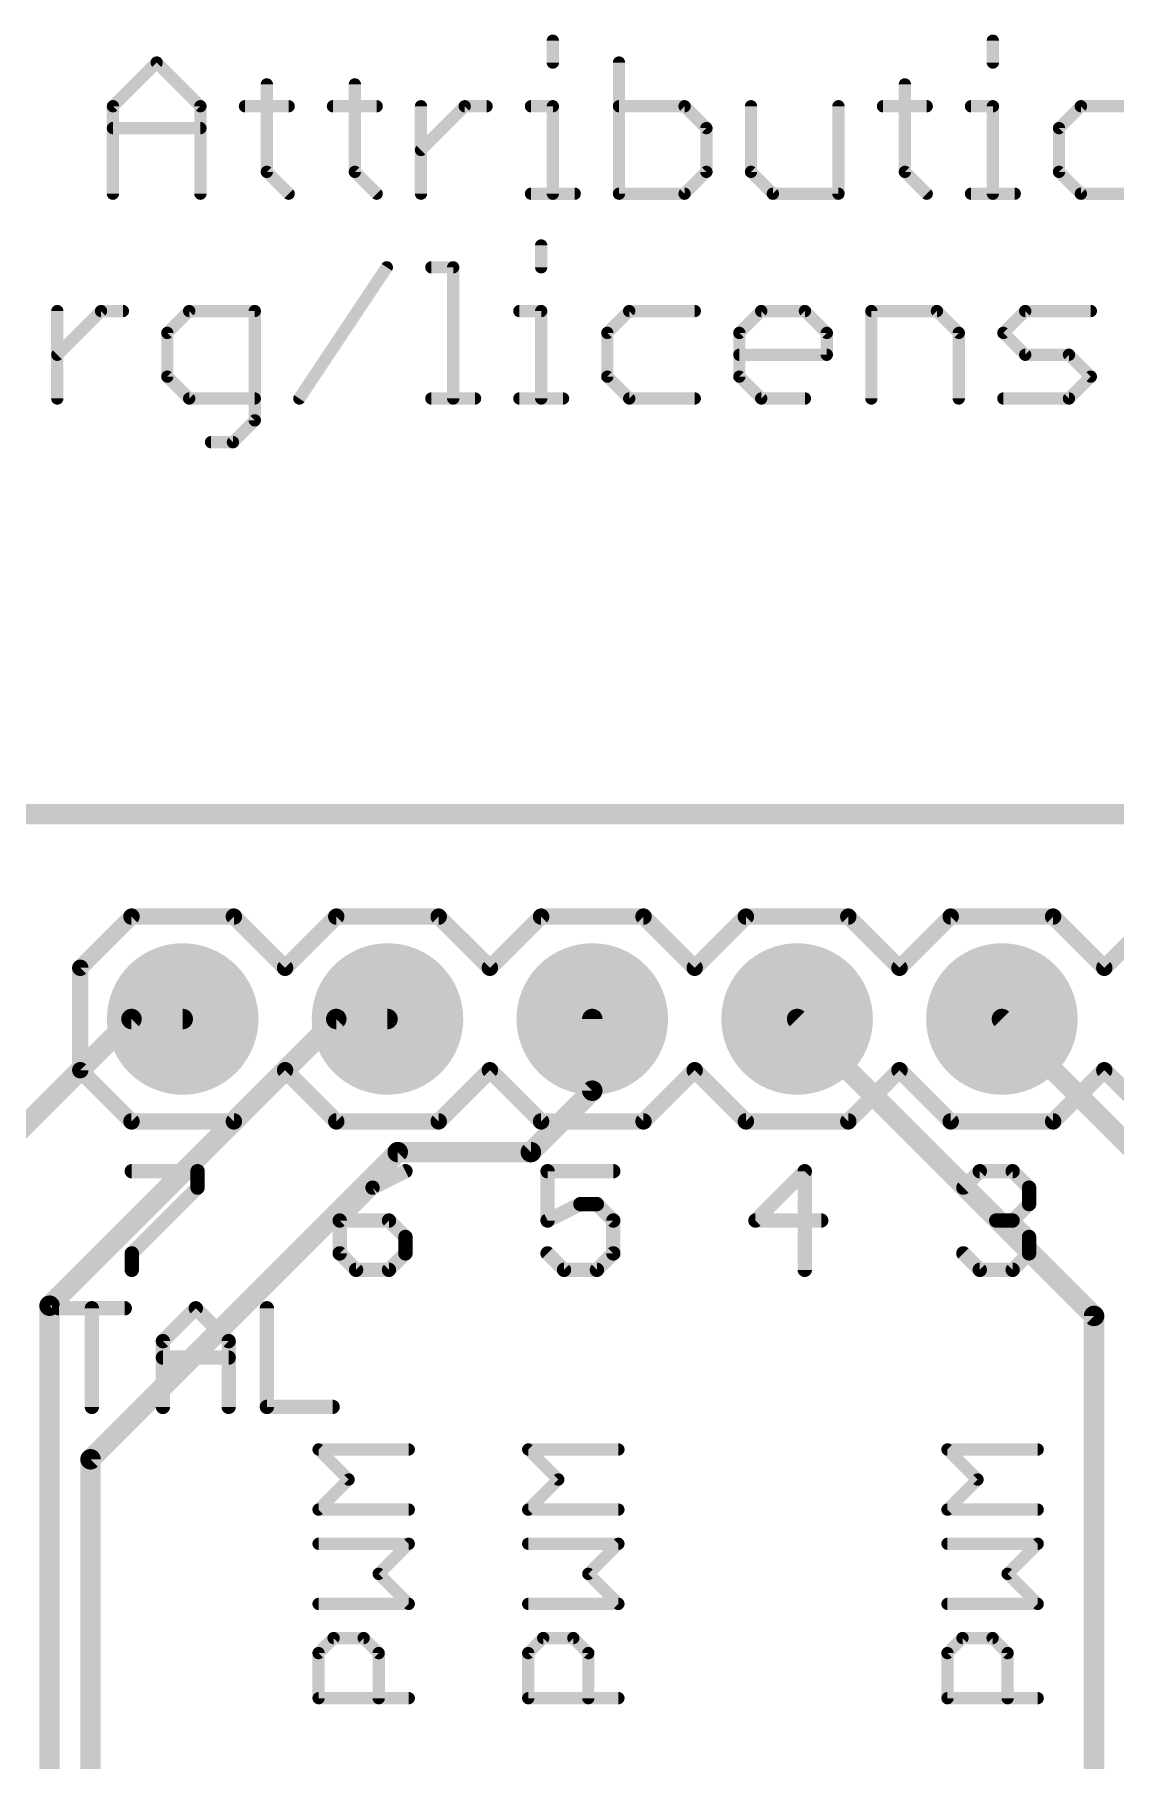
# Model space of a CAD drawing. Extents: x -28 to 79, y -1 to 63.
# Drawn here: x 27.37 to 40.78, y 41.6 to 63.01 of the extents above; entities that cross this region are included whole.
import ezdxf

# ---------------------------------------------------------------- set-up
doc = ezdxf.new("R2010")
doc.units = 0
for name, color, linetype in [('1', 12, 'CONTINUOUS'), ('16', 132, 'CONTINUOUS'), ('17', 110, 'CONTINUOUS'), ('20', 53, 'CONTINUOUS'), ('21', 41, 'CONTINUOUS'), ('51', 53, 'CONTINUOUS')]:
    doc.layers.add(name, color=color, linetype=linetype)

# ---------------------------------------------------------------- blocks, each defined once
blk = doc.blocks.new('RECT')
blk.add_solid([(-0.5, -0.5), (0.5, -0.5), (-0.5, 0.5), (0.5, 0.5)])
blk = doc.blocks.new('ROUNDP')
at = {"const_width": 0.5}
blk.add_lwpolyline([(0, -0.25, 1), (0, 0.25, 1), (0, -0.25)], format="xyb", dxfattribs=at)

msp = doc.modelspace()

# ---------------------------------------------------------------- linework, layer by layer
at = {"layer": '1', "const_width": 0.254}
for points in [[(0, 53.34), (52.07, 53.34)], [(27.051, 49.276), (28.575, 50.8)], [(27.559, 47.244), (31.115, 50.8)], [(28.575, 50.8), (29.21, 50.8)], [(31.115, 50.8), (31.75, 50.8)], [(34.29, 49.911), (34.29, 50.8)], [(40.513, 47.117), (36.83, 50.8)], [(41.148, 49.022), (39.37, 50.8)], [(33.528, 49.149), (34.29, 49.911)], [(28.067, 45.339), (31.877, 49.149)], [(31.877, 49.149), (33.528, 49.149)], [(27.559, 22.479), (27.559, 47.244)], [(40.513, 32.258), (40.513, 47.117)], [(28.067, 38.862), (28.067, 45.339)]]:
    msp.add_lwpolyline(points, dxfattribs=at)
at = {"layer": '1', "const_width": 0.127}
for points in [[(28.575, 50.8635, 1), (28.575, 50.7365)], [(28.6199, 50.7551, 1), (28.5301, 50.8449)], [(29.21, 50.7365, 1), (29.21, 50.8635)], [(31.115, 50.8635, 1), (31.115, 50.7365)], [(31.1599, 50.7551, 1), (31.0701, 50.8449)], [(31.75, 50.7365, 1), (31.75, 50.8635)], [(34.3535, 50.8, 1), (34.2265, 50.8)], [(36.8749, 50.8449, 1), (36.7851, 50.7551)], [(39.4149, 50.8449, 1), (39.3251, 50.7551)], [(34.2265, 49.911, 1), (34.3535, 49.911)], [(34.3349, 49.8661, 1), (34.2451, 49.9559)], [(31.877, 49.2125, 1), (31.877, 49.0855)], [(31.9219, 49.1041, 1), (31.8321, 49.1939)], [(33.4831, 49.1939, 1), (33.5729, 49.1041)], [(33.528, 49.0855, 1), (33.528, 49.2125)], [(27.6225, 47.244, 1), (27.4955, 47.244)], [(27.5141, 47.2889, 1), (27.6039, 47.1991)], [(40.5765, 47.117, 1), (40.4495, 47.117)], [(40.4681, 47.0721, 1), (40.5579, 47.1619)], [(28.1305, 45.339, 1), (28.0035, 45.339)], [(28.0221, 45.3839, 1), (28.1119, 45.2941)]]:
    msp.add_lwpolyline(points, format="xyb", dxfattribs=at)
at = {"layer": '16', "const_width": 0.254}
msp.add_lwpolyline([(0, 53.34), (52.07, 53.34)], dxfattribs=at)
at = {"layer": '20', "const_width": 0.2032}
msp.add_lwpolyline([(48.26, 53.34), (0, 53.34)], dxfattribs=at)
at = {"layer": '21'}
for points, const_width in [([(33.8007, 62.9344), (33.8007, 62.6632)], 0.1524), ([(39.2579, 62.9344), (39.2579, 62.6632)], 0.1524), ([(28.3452, 62.1209), (28.8876, 62.6632)], 0.1524), ([(28.8876, 62.6632), (29.4299, 62.1209)], 0.1524), ([(34.621, 62.6632), (34.621, 61.0362)], 0.1524), ([(30.2536, 62.392), (30.2536, 61.3074)], 0.1524), ([(31.345, 62.392), (31.345, 61.3074)], 0.1524), ([(38.1665, 62.392), (38.1665, 61.3074)], 0.1524), ([(28.3452, 61.0362), (28.3452, 62.1209)], 0.1524), ([(29.4299, 62.1209), (29.4299, 61.0362)], 0.1524), ([(29.9824, 62.1209), (30.5247, 62.1209)], 0.1524), ([(31.0738, 62.1209), (31.6162, 62.1209)], 0.1524), ([(32.1653, 61.0362), (32.1653, 62.1209)], 0.1524), ([(32.1653, 61.5785), (32.7076, 62.1209)], 0.1524), ([(32.7076, 62.1209), (32.9788, 62.1209)], 0.1524), ([(33.5296, 62.1209), (33.8007, 62.1209)], 0.1524), ([(33.8007, 62.1209), (33.8007, 61.0362)], 0.1524), ([(35.4345, 62.1209), (34.621, 62.1209)], 0.1524), ([(35.7057, 61.8497), (35.4345, 62.1209)], 0.1524), ([(36.2582, 62.1209), (36.2582, 61.3074)], 0.1524), ([(37.3428, 61.0362), (37.3428, 62.1209)], 0.1524), ([(37.8953, 62.1209), (38.4376, 62.1209)], 0.1524), ([(38.9867, 62.1209), (39.2579, 62.1209)], 0.1524), ([(39.2579, 62.1209), (39.2579, 61.0362)], 0.1524), ([(40.3493, 62.1209), (40.0782, 61.8497)], 0.1524), ([(40.8917, 62.1209), (40.3493, 62.1209)], 0.1524), ([(28.3452, 61.8497), (29.4299, 61.8497)], 0.1524), ([(35.7057, 61.3074), (35.7057, 61.8497)], 0.1524), ([(40.0782, 61.8497), (40.0782, 61.3074)], 0.1524), ([(30.2536, 61.3074), (30.5247, 61.0362)], 0.1524), ([(31.345, 61.3074), (31.6162, 61.0362)], 0.1524), ([(35.4345, 61.0362), (35.7057, 61.3074)], 0.1524), ([(36.2582, 61.3074), (36.5293, 61.0362)], 0.1524), ([(38.1665, 61.3074), (38.4376, 61.0362)], 0.1524), ([(40.0782, 61.3074), (40.3493, 61.0362)], 0.1524), ([(33.5296, 61.0362), (34.0719, 61.0362)], 0.1524), ([(34.621, 61.0362), (35.4345, 61.0362)], 0.1524), ([(36.5293, 61.0362), (37.3428, 61.0362)], 0.1524), ([(38.9867, 61.0362), (39.5291, 61.0362)], 0.1524), ([(40.3493, 61.0362), (40.8917, 61.0362)], 0.1524), ([(33.6563, 60.3944), (33.6563, 60.1232)], 0.1524), ([(30.6565, 58.4962), (31.7412, 60.1232)], 0.1524), ([(32.2937, 60.1232), (32.5648, 60.1232)], 0.1524), ([(32.5648, 60.1232), (32.5648, 58.4962)], 0.1524), ([(27.6551, 58.4962), (27.6551, 59.5809)], 0.1524), ([(27.6551, 59.0385), (28.1974, 59.5809)], 0.1524), ([(28.1974, 59.5809), (28.4686, 59.5809)], 0.1524), ([(29.2905, 59.5809), (29.0194, 59.3097)], 0.1524), ([(30.104, 59.5809), (29.2905, 59.5809)], 0.1524), ([(30.104, 58.225), (30.104, 59.5809)], 0.1524), ([(33.3851, 59.5809), (33.6563, 59.5809)], 0.1524), ([(33.6563, 59.5809), (33.6563, 58.4962)], 0.1524), ([(34.7477, 59.5809), (34.4765, 59.3097)], 0.1524), ([(35.5612, 59.5809), (34.7477, 59.5809)], 0.1524), ([(36.1137, 59.3097), (36.3849, 59.5809)], 0.1524), ([(36.3849, 59.5809), (36.9272, 59.5809)], 0.1524), ([(36.9272, 59.5809), (37.1984, 59.3097)], 0.1524), ([(37.7509, 58.4962), (37.7509, 59.5809)], 0.1524), ([(37.7509, 59.5809), (38.5644, 59.5809)], 0.1524), ([(38.5644, 59.5809), (38.8355, 59.3097)], 0.1524), ([(39.388, 59.3097), (39.6592, 59.5809)], 0.1524), ([(39.6592, 59.5809), (40.4727, 59.5809)], 0.1524), ([(29.0194, 59.3097), (29.0194, 58.7674)], 0.1524), ([(34.4765, 59.3097), (34.4765, 58.7674)], 0.1524), ([(36.1137, 58.7674), (36.1137, 59.3097)], 0.1524), ([(37.1984, 59.3097), (37.1984, 59.0385)], 0.1524), ([(38.8355, 59.3097), (38.8355, 58.4962)], 0.1524), ([(39.6592, 59.0385), (39.388, 59.3097)], 0.1524), ([(37.1984, 59.0385), (36.1137, 59.0385)], 0.1524), ([(40.2015, 59.0385), (39.6592, 59.0385)], 0.1524), ([(40.4727, 58.7674), (40.2015, 59.0385)], 0.1524), ([(29.0194, 58.7674), (29.2905, 58.4962)], 0.1524), ([(34.4765, 58.7674), (34.7477, 58.4962)], 0.1524), ([(36.3849, 58.4962), (36.1137, 58.7674)], 0.1524), ([(40.2015, 58.4962), (40.4727, 58.7674)], 0.1524), ([(29.2905, 58.4962), (30.104, 58.4962)], 0.1524), ([(32.2937, 58.4962), (32.836, 58.4962)], 0.1524), ([(33.3851, 58.4962), (33.9274, 58.4962)], 0.1524), ([(34.7477, 58.4962), (35.5612, 58.4962)], 0.1524), ([(36.9272, 58.4962), (36.3849, 58.4962)], 0.1524), ([(39.388, 58.4962), (40.2015, 58.4962)], 0.1524), ([(29.8329, 57.9539), (30.104, 58.225)], 0.1524), ([(29.5617, 57.9539), (29.8329, 57.9539)], 0.1524), ([(27.94, 51.435), (28.575, 52.07)], 0.2032), ([(28.575, 52.07), (29.845, 52.07)], 0.2032), ([(30.48, 51.435), (29.845, 52.07)], 0.2032), ([(30.48, 51.435), (31.115, 52.07)], 0.2032), ([(31.115, 52.07), (32.385, 52.07)], 0.2032), ([(33.02, 51.435), (32.385, 52.07)], 0.2032), ([(33.02, 51.435), (33.655, 52.07)], 0.2032), ([(33.655, 52.07), (34.925, 52.07)], 0.2032), ([(34.925, 52.07), (35.56, 51.435)], 0.2032), ([(35.56, 51.435), (36.195, 52.07)], 0.2032), ([(36.195, 52.07), (37.465, 52.07)], 0.2032), ([(37.465, 52.07), (38.1, 51.435)], 0.2032), ([(38.1, 51.435), (38.735, 52.07)], 0.2032), ([(38.735, 52.07), (40.005, 52.07)], 0.2032), ([(40.64, 51.435), (40.005, 52.07)], 0.2032), ([(40.64, 51.435), (41.275, 52.07)], 0.2032), ([(27.94, 50.165), (27.94, 51.435)], 0.2032), ([(28.575, 49.53), (27.94, 50.165)], 0.2032), ([(29.845, 49.53), (30.48, 50.165)], 0.2032), ([(31.115, 49.53), (30.48, 50.165)], 0.2032), ([(32.385, 49.53), (33.02, 50.165)], 0.2032), ([(33.655, 49.53), (33.02, 50.165)], 0.2032), ([(35.56, 50.165), (34.925, 49.53)], 0.2032), ([(36.195, 49.53), (35.56, 50.165)], 0.2032), ([(38.1, 50.165), (37.465, 49.53)], 0.2032), ([(38.735, 49.53), (38.1, 50.165)], 0.2032), ([(40.005, 49.53), (40.64, 50.165)], 0.2032), ([(41.275, 49.53), (40.64, 50.165)], 0.2032), ([(29.845, 49.53), (28.575, 49.53)], 0.2032), ([(32.385, 49.53), (31.115, 49.53)], 0.2032), ([(34.925, 49.53), (33.655, 49.53)], 0.2032), ([(37.465, 49.53), (36.195, 49.53)], 0.2032), ([(40.005, 49.53), (38.735, 49.53)], 0.2032), ([(28.5789, 48.9121), (29.3944, 48.9121)], 0.1778), ([(29.3944, 48.9121), (29.3944, 48.7083)], 0.1778), ([(31.9726, 48.9121), (31.5648, 48.7083)], 0.1778), ([(34.5508, 48.9121), (33.7353, 48.9121)], 0.1778), ([(33.7353, 48.9121), (33.7353, 48.3005)], 0.1778), ([(36.9251, 48.9121), (36.3135, 48.3005)], 0.1778), ([(36.9251, 47.6889), (36.9251, 48.9121)], 0.1778), ([(38.8917, 48.7083), (39.0956, 48.9121)], 0.1778), ([(39.0956, 48.9121), (39.5033, 48.9121)], 0.1778), ([(39.5033, 48.9121), (39.7072, 48.7083)], 0.1778), ([(29.3944, 48.7083), (28.5789, 47.8928)], 0.1778), ([(31.5648, 48.7083), (31.1571, 48.3005)], 0.1778), ([(39.7072, 48.7083), (39.7072, 48.5044)], 0.1778), ([(31.1571, 48.3005), (31.1571, 47.8928)], 0.1778), ([(31.7687, 48.3005), (31.1571, 48.3005)], 0.1778), ([(31.9726, 48.0966), (31.7687, 48.3005)], 0.1778), ([(33.7353, 48.3005), (34.143, 48.5044)], 0.1778), ([(34.143, 48.5044), (34.3469, 48.5044)], 0.1778), ([(34.3469, 48.5044), (34.5508, 48.3005)], 0.1778), ([(34.5508, 48.3005), (34.5508, 47.8928)], 0.1778), ([(36.3135, 48.3005), (37.129, 48.3005)], 0.1778), ([(39.5033, 48.3005), (39.2994, 48.3005)], 0.1778), ([(39.7072, 48.5044), (39.5033, 48.3005)], 0.1778), ([(39.5033, 48.3005), (39.7072, 48.0966)], 0.1778), ([(31.9726, 47.8928), (31.9726, 48.0966)], 0.1778), ([(39.7072, 48.0966), (39.7072, 47.8928)], 0.1778), ([(28.5789, 47.8928), (28.5789, 47.6889)], 0.1778), ([(31.1571, 47.8928), (31.361, 47.6889)], 0.1778), ([(31.7687, 47.6889), (31.9726, 47.8928)], 0.1778), ([(33.9392, 47.6889), (33.7353, 47.8928)], 0.1778), ([(34.5508, 47.8928), (34.3469, 47.6889)], 0.1778), ([(39.0956, 47.6889), (38.8917, 47.8928)], 0.1778), ([(39.7072, 47.8928), (39.5033, 47.6889)], 0.1778), ([(31.361, 47.6889), (31.7687, 47.6889)], 0.1778), ([(34.3469, 47.6889), (33.9392, 47.6889)], 0.1778), ([(39.5033, 47.6889), (39.0956, 47.6889)], 0.1778), ([(27.6759, 47.2121), (28.4914, 47.2121)], 0.1778), ([(28.0836, 45.9889), (28.0836, 47.2121)], 0.1778), ([(28.965, 46.8044), (29.3727, 47.2121)], 0.1778), ([(29.3727, 47.2121), (29.7805, 46.8044)], 0.1778), ([(30.2541, 47.2121), (30.2541, 45.9889)], 0.1778), ([(28.965, 45.9889), (28.965, 46.8044)], 0.1778), ([(29.7805, 46.8044), (29.7805, 45.9889)], 0.1778), ([(28.965, 46.6005), (29.7805, 46.6005)], 0.1778), ([(30.2541, 45.9889), (31.0696, 45.9889)], 0.1778), ([(31.2681, 45.0878), (30.8952, 45.4607)], 0.1524), ([(30.8952, 45.4607), (32.0138, 45.4607)], 0.1524), ([(33.8681, 45.0878), (33.4952, 45.4607)], 0.1524), ([(33.4952, 45.4607), (34.6138, 45.4607)], 0.1524), ([(39.0681, 45.0878), (38.6952, 45.4607)], 0.1524), ([(38.6952, 45.4607), (39.8138, 45.4607)], 0.1524), ([(30.8952, 44.715), (31.2681, 45.0878)], 0.1524), ([(33.4952, 44.715), (33.8681, 45.0878)], 0.1524), ([(38.6952, 44.715), (39.0681, 45.0878)], 0.1524), ([(32.0138, 44.715), (30.8952, 44.715)], 0.1524), ([(34.6138, 44.715), (33.4952, 44.715)], 0.1524), ([(39.8138, 44.715), (38.6952, 44.715)], 0.1524), ([(32.0138, 44.2913), (30.8952, 44.2913)], 0.1524), ([(31.641, 43.9184), (32.0138, 44.2913)], 0.1524), ([(34.6138, 44.2913), (33.4952, 44.2913)], 0.1524), ([(34.241, 43.9184), (34.6138, 44.2913)], 0.1524), ([(39.8138, 44.2913), (38.6952, 44.2913)], 0.1524), ([(39.441, 43.9184), (39.8138, 44.2913)], 0.1524), ([(32.0138, 43.5456), (31.641, 43.9184)], 0.1524), ([(34.6138, 43.5456), (34.241, 43.9184)], 0.1524), ([(39.8138, 43.5456), (39.441, 43.9184)], 0.1524), ([(30.8952, 43.5456), (32.0138, 43.5456)], 0.1524), ([(33.4952, 43.5456), (34.6138, 43.5456)], 0.1524), ([(38.6952, 43.5456), (39.8138, 43.5456)], 0.1524), ([(30.8952, 42.9355), (31.0817, 43.1219)], 0.1524), ([(31.0817, 43.1219), (31.4545, 43.1219)], 0.1524), ([(31.4545, 43.1219), (31.641, 42.9355)], 0.1524), ([(33.4952, 42.9355), (33.6817, 43.1219)], 0.1524), ([(33.6817, 43.1219), (34.0545, 43.1219)], 0.1524), ([(34.0545, 43.1219), (34.241, 42.9355)], 0.1524), ([(38.6952, 42.9355), (38.8817, 43.1219)], 0.1524), ([(38.8817, 43.1219), (39.2545, 43.1219)], 0.1524), ([(39.2545, 43.1219), (39.441, 42.9355)], 0.1524), ([(30.8952, 42.3762), (30.8952, 42.9355)], 0.1524), ([(31.641, 42.9355), (31.641, 42.3762)], 0.1524), ([(33.4952, 42.3762), (33.4952, 42.9355)], 0.1524), ([(34.241, 42.9355), (34.241, 42.3762)], 0.1524), ([(38.6952, 42.3762), (38.6952, 42.9355)], 0.1524), ([(39.441, 42.9355), (39.441, 42.3762)], 0.1524), ([(32.0138, 42.3762), (30.8952, 42.3762)], 0.1524), ([(34.6138, 42.3762), (33.4952, 42.3762)], 0.1524), ([(39.8138, 42.3762), (38.6952, 42.3762)], 0.1524)]:
    msp.add_lwpolyline(points, dxfattribs=dict(at, const_width=const_width))
for points, const_width in [([(33.8388, 62.9344, 1), (33.7626, 62.9344)], 0.0762), ([(39.296, 62.9344, 1), (39.2198, 62.9344)], 0.0762), ([(28.9145, 62.6901, 1), (28.8606, 62.6362)], 0.0762), ([(28.9145, 62.6362, 1), (28.8606, 62.6901)], 0.0762), ([(34.6591, 62.6632, 1), (34.5829, 62.6632)], 0.0762), ([(33.7626, 62.6632, 1), (33.8388, 62.6632)], 0.0762), ([(39.2198, 62.6632, 1), (39.296, 62.6632)], 0.0762), ([(30.2917, 62.392, 1), (30.2155, 62.392)], 0.0762), ([(31.3831, 62.392, 1), (31.3069, 62.392)], 0.0762), ([(38.2046, 62.392, 1), (38.1284, 62.392)], 0.0762), ([(28.3833, 62.1209, 1), (28.3071, 62.1209)], 0.0762), ([(28.3183, 62.1478, 1), (28.3722, 62.0939)], 0.0762), ([(29.468, 62.1209, 1), (29.3918, 62.1209)], 0.0762), ([(29.4029, 62.0939, 1), (29.4568, 62.1478)], 0.0762), ([(29.9824, 62.159, 1), (29.9824, 62.0828)], 0.0762), ([(30.5247, 62.0828, 1), (30.5247, 62.159)], 0.0762), ([(31.0738, 62.159, 1), (31.0738, 62.0828)], 0.0762), ([(31.6162, 62.0828, 1), (31.6162, 62.159)], 0.0762), ([(32.2034, 62.1209, 1), (32.1272, 62.1209)], 0.0762), ([(32.7076, 62.159, 1), (32.7076, 62.0828)], 0.0762), ([(32.7345, 62.0939, 1), (32.6806, 62.1478)], 0.0762), ([(32.9788, 62.0828, 1), (32.9788, 62.159)], 0.0762), ([(33.5296, 62.159, 1), (33.5296, 62.0828)], 0.0762), ([(33.8388, 62.1209, 1), (33.7626, 62.1209)], 0.0762), ([(33.8007, 62.0828, 1), (33.8007, 62.159)], 0.0762), ([(34.621, 62.159, 1), (34.621, 62.0828)], 0.0762), ([(35.4614, 62.1478, 1), (35.4075, 62.0939)], 0.0762), ([(35.4345, 62.0828, 1), (35.4345, 62.159)], 0.0762), ([(36.2963, 62.1209, 1), (36.2201, 62.1209)], 0.0762), ([(37.3809, 62.1209, 1), (37.3047, 62.1209)], 0.0762), ([(37.8953, 62.159, 1), (37.8953, 62.0828)], 0.0762), ([(38.4376, 62.0828, 1), (38.4376, 62.159)], 0.0762), ([(38.9867, 62.159, 1), (38.9867, 62.0828)], 0.0762), ([(39.296, 62.1209, 1), (39.2198, 62.1209)], 0.0762), ([(39.2579, 62.0828, 1), (39.2579, 62.159)], 0.0762), ([(40.3493, 62.159, 1), (40.3493, 62.0828)], 0.0762), ([(40.3763, 62.0939, 1), (40.3224, 62.1478)], 0.0762), ([(28.3452, 61.8878, 1), (28.3452, 61.8116)], 0.0762), ([(29.4299, 61.8116, 1), (29.4299, 61.8878)], 0.0762), ([(35.7438, 61.8497, 1), (35.6676, 61.8497)], 0.0762), ([(35.6787, 61.8228, 1), (35.7326, 61.8766)], 0.0762), ([(40.1163, 61.8497, 1), (40.0401, 61.8497)], 0.0762), ([(40.0512, 61.8766, 1), (40.1051, 61.8228)], 0.0762), ([(32.1383, 61.6055, 1), (32.1922, 61.5516)], 0.0762), ([(30.2805, 61.3343, 1), (30.2266, 61.2804)], 0.0762), ([(30.2155, 61.3074, 1), (30.2917, 61.3074)], 0.0762), ([(31.3719, 61.3343, 1), (31.318, 61.2804)], 0.0762), ([(31.3069, 61.3074, 1), (31.3831, 61.3074)], 0.0762), ([(35.6676, 61.3074, 1), (35.7438, 61.3074)], 0.0762), ([(35.7326, 61.2804, 1), (35.6787, 61.3343)], 0.0762), ([(36.2851, 61.3343, 1), (36.2312, 61.2804)], 0.0762), ([(36.2201, 61.3074, 1), (36.2963, 61.3074)], 0.0762), ([(38.1934, 61.3343, 1), (38.1395, 61.2804)], 0.0762), ([(38.1284, 61.3074, 1), (38.2046, 61.3074)], 0.0762), ([(40.1051, 61.3343, 1), (40.0512, 61.2804)], 0.0762), ([(40.0401, 61.3074, 1), (40.1163, 61.3074)], 0.0762), ([(28.3071, 61.0362, 1), (28.3833, 61.0362)], 0.0762), ([(29.3918, 61.0362, 1), (29.468, 61.0362)], 0.0762), ([(30.4978, 61.0093, 1), (30.5517, 61.0631)], 0.0762), ([(31.5892, 61.0093, 1), (31.6431, 61.0631)], 0.0762), ([(32.1272, 61.0362, 1), (32.2034, 61.0362)], 0.0762), ([(33.5296, 61.0743, 1), (33.5296, 60.9981)], 0.0762), ([(33.7626, 61.0362, 1), (33.8388, 61.0362)], 0.0762), ([(34.0719, 60.9981, 1), (34.0719, 61.0743)], 0.0762), ([(34.621, 61.0743, 1), (34.621, 60.9981)], 0.0762), ([(34.5829, 61.0362, 1), (34.6591, 61.0362)], 0.0762), ([(35.4076, 61.0631, 1), (35.4614, 61.0093)], 0.0762), ([(35.4345, 60.9981, 1), (35.4345, 61.0743)], 0.0762), ([(36.5293, 61.0743, 1), (36.5293, 60.9981)], 0.0762), ([(36.5024, 61.0093, 1), (36.5563, 61.0631)], 0.0762), ([(37.3047, 61.0362, 1), (37.3809, 61.0362)], 0.0762), ([(37.3428, 60.9981, 1), (37.3428, 61.0743)], 0.0762), ([(38.4107, 61.0093, 1), (38.4646, 61.0631)], 0.0762), ([(38.9867, 61.0743, 1), (38.9867, 60.9981)], 0.0762), ([(39.2198, 61.0362, 1), (39.296, 61.0362)], 0.0762), ([(39.5291, 60.9981, 1), (39.5291, 61.0743)], 0.0762), ([(40.3493, 61.0743, 1), (40.3493, 60.9981)], 0.0762), ([(40.3224, 61.0093, 1), (40.3763, 61.0631)], 0.0762), ([(33.6944, 60.3944, 1), (33.6182, 60.3944)], 0.0762), ([(31.7729, 60.1021, 1), (31.7095, 60.1443)], 0.0762), ([(32.2937, 60.1613, 1), (32.2937, 60.0851)], 0.0762), ([(32.6029, 60.1232, 1), (32.5267, 60.1232)], 0.0762), ([(32.5648, 60.0851, 1), (32.5648, 60.1613)], 0.0762), ([(33.6182, 60.1232, 1), (33.6944, 60.1232)], 0.0762), ([(27.6932, 59.5809, 1), (27.617, 59.5809)], 0.0762), ([(28.1974, 59.619, 1), (28.1974, 59.5428)], 0.0762), ([(28.2243, 59.5539, 1), (28.1704, 59.6078)], 0.0762), ([(28.4686, 59.5428, 1), (28.4686, 59.619)], 0.0762), ([(29.2905, 59.619, 1), (29.2905, 59.5428)], 0.0762), ([(29.3175, 59.5539, 1), (29.2636, 59.6078)], 0.0762), ([(30.1421, 59.5809, 1), (30.0659, 59.5809)], 0.0762), ([(30.104, 59.5428, 1), (30.104, 59.619)], 0.0762), ([(33.3851, 59.619, 1), (33.3851, 59.5428)], 0.0762), ([(33.6944, 59.5809, 1), (33.6182, 59.5809)], 0.0762), ([(33.6563, 59.5428, 1), (33.6563, 59.619)], 0.0762), ([(34.7477, 59.619, 1), (34.7477, 59.5428)], 0.0762), ([(34.7746, 59.5539, 1), (34.7208, 59.6078)], 0.0762), ([(35.5612, 59.5428, 1), (35.5612, 59.619)], 0.0762), ([(36.3849, 59.619, 1), (36.3849, 59.5428)], 0.0762), ([(36.4118, 59.5539, 1), (36.3579, 59.6078)], 0.0762), ([(36.9541, 59.6078, 1), (36.9003, 59.5539)], 0.0762), ([(36.9272, 59.5428, 1), (36.9272, 59.619)], 0.0762), ([(37.789, 59.5809, 1), (37.7128, 59.5809)], 0.0762), ([(37.7509, 59.619, 1), (37.7509, 59.5428)], 0.0762), ([(38.5913, 59.6078, 1), (38.5374, 59.5539)], 0.0762), ([(38.5644, 59.5428, 1), (38.5644, 59.619)], 0.0762), ([(39.6592, 59.619, 1), (39.6592, 59.5428)], 0.0762), ([(39.6861, 59.5539, 1), (39.6322, 59.6078)], 0.0762), ([(40.4727, 59.5428, 1), (40.4727, 59.619)], 0.0762), ([(29.0575, 59.3097, 1), (28.9813, 59.3097)], 0.0762), ([(28.9924, 59.3366, 1), (29.0463, 59.2828)], 0.0762), ([(34.5146, 59.3097, 1), (34.4384, 59.3097)], 0.0762), ([(34.4496, 59.3366, 1), (34.5035, 59.2828)], 0.0762), ([(36.1518, 59.3097, 1), (36.0756, 59.3097)], 0.0762), ([(36.0868, 59.3366, 1), (36.1406, 59.2828)], 0.0762), ([(37.2365, 59.3097, 1), (37.1603, 59.3097)], 0.0762), ([(37.1714, 59.2828, 1), (37.2253, 59.3366)], 0.0762), ([(38.8736, 59.3097, 1), (38.7974, 59.3097)], 0.0762), ([(38.8086, 59.2828, 1), (38.8625, 59.3366)], 0.0762), ([(39.415, 59.3366, 1), (39.3611, 59.2828)], 0.0762), ([(39.3611, 59.3366, 1), (39.415, 59.2828)], 0.0762), ([(27.6281, 59.0655, 1), (27.682, 59.0116)], 0.0762), ([(36.1137, 59.0766, 1), (36.1137, 59.0004)], 0.0762), ([(37.1984, 59.0004, 1), (37.1984, 59.0766)], 0.0762), ([(39.6592, 59.0766, 1), (39.6592, 59.0004)], 0.0762), ([(39.6322, 59.0116, 1), (39.6861, 59.0655)], 0.0762), ([(40.2284, 59.0655, 1), (40.1746, 59.0116)], 0.0762), ([(40.2015, 59.0004, 1), (40.2015, 59.0766)], 0.0762), ([(37.1603, 59.0385, 1), (37.2365, 59.0385)], 0.0762), ([(29.0463, 58.7943, 1), (28.9924, 58.7404)], 0.0762), ([(28.9813, 58.7674, 1), (29.0575, 58.7674)], 0.0762), ([(34.5035, 58.7943, 1), (34.4496, 58.7404)], 0.0762), ([(34.4384, 58.7674, 1), (34.5146, 58.7674)], 0.0762), ([(36.1406, 58.7943, 1), (36.0868, 58.7404)], 0.0762), ([(36.0756, 58.7674, 1), (36.1518, 58.7674)], 0.0762), ([(40.4996, 58.7404, 1), (40.4457, 58.7943)], 0.0762), ([(40.4457, 58.7404, 1), (40.4996, 58.7943)], 0.0762), ([(27.617, 58.4962, 1), (27.6932, 58.4962)], 0.0762), ([(29.2905, 58.5343, 1), (29.2905, 58.4581)], 0.0762), ([(29.2636, 58.4693, 1), (29.3175, 58.5231)], 0.0762), ([(30.104, 58.4581, 1), (30.104, 58.5343)], 0.0762), ([(30.6248, 58.5173, 1), (30.6882, 58.4751)], 0.0762), ([(32.2937, 58.5343, 1), (32.2937, 58.4581)], 0.0762), ([(32.5267, 58.4962, 1), (32.6029, 58.4962)], 0.0762), ([(32.836, 58.4581, 1), (32.836, 58.5343)], 0.0762), ([(33.3851, 58.5343, 1), (33.3851, 58.4581)], 0.0762), ([(33.6182, 58.4962, 1), (33.6944, 58.4962)], 0.0762), ([(33.9274, 58.4581, 1), (33.9274, 58.5343)], 0.0762), ([(34.7477, 58.5343, 1), (34.7477, 58.4581)], 0.0762), ([(34.7208, 58.4693, 1), (34.7746, 58.5231)], 0.0762), ([(35.5612, 58.4581, 1), (35.5612, 58.5343)], 0.0762), ([(36.3849, 58.5343, 1), (36.3849, 58.4581)], 0.0762), ([(36.3579, 58.4693, 1), (36.4118, 58.5231)], 0.0762), ([(36.9272, 58.4581, 1), (36.9272, 58.5343)], 0.0762), ([(37.7128, 58.4962, 1), (37.789, 58.4962)], 0.0762), ([(38.7974, 58.4962, 1), (38.8736, 58.4962)], 0.0762), ([(39.388, 58.5343, 1), (39.388, 58.4581)], 0.0762), ([(40.1746, 58.5231, 1), (40.2284, 58.4693)], 0.0762), ([(40.2015, 58.4581, 1), (40.2015, 58.5343)], 0.0762), ([(30.0659, 58.225, 1), (30.1421, 58.225)], 0.0762), ([(30.131, 58.1981, 1), (30.0771, 58.252)], 0.0762), ([(29.5617, 57.992, 1), (29.5617, 57.9158)], 0.0762), ([(29.8059, 57.9808, 1), (29.8598, 57.9269)], 0.0762), ([(29.8329, 57.9158, 1), (29.8329, 57.992)], 0.0762), ([(28.575, 52.1208, 1), (28.575, 52.0192)], 0.1016), ([(28.6109, 52.0341, 1), (28.5391, 52.1059)], 0.1016), ([(29.8809, 52.1059, 1), (29.8091, 52.0341)], 0.1016), ([(29.845, 52.0192, 1), (29.845, 52.1208)], 0.1016), ([(31.115, 52.1208, 1), (31.115, 52.0192)], 0.1016), ([(31.1509, 52.0341, 1), (31.0791, 52.1059)], 0.1016), ([(32.4209, 52.1059, 1), (32.3491, 52.0341)], 0.1016), ([(32.385, 52.0192, 1), (32.385, 52.1208)], 0.1016), ([(33.655, 52.1208, 1), (33.655, 52.0192)], 0.1016), ([(33.6909, 52.0341, 1), (33.6191, 52.1059)], 0.1016), ([(34.9609, 52.1059, 1), (34.8891, 52.0341)], 0.1016), ([(34.925, 52.0192, 1), (34.925, 52.1208)], 0.1016), ([(36.195, 52.1208, 1), (36.195, 52.0192)], 0.1016), ([(36.2309, 52.0341, 1), (36.1591, 52.1059)], 0.1016), ([(37.5009, 52.1059, 1), (37.4291, 52.0341)], 0.1016), ([(37.465, 52.0192, 1), (37.465, 52.1208)], 0.1016), ([(38.735, 52.1208, 1), (38.735, 52.0192)], 0.1016), ([(38.7709, 52.0341, 1), (38.6991, 52.1059)], 0.1016), ([(40.0409, 52.1059, 1), (39.9691, 52.0341)], 0.1016), ([(40.005, 52.0192, 1), (40.005, 52.1208)], 0.1016), ([(27.9908, 51.435, 1), (27.8892, 51.435)], 0.1016), ([(27.9041, 51.4709, 1), (27.9759, 51.3991)], 0.1016), ([(30.4441, 51.4709, 1), (30.5159, 51.3991)], 0.1016), ([(30.4441, 51.3991, 1), (30.5159, 51.4709)], 0.1016), ([(32.9841, 51.4709, 1), (33.0559, 51.3991)], 0.1016), ([(32.9841, 51.3991, 1), (33.0559, 51.4709)], 0.1016), ([(35.5241, 51.4709, 1), (35.5959, 51.3991)], 0.1016), ([(35.5241, 51.3991, 1), (35.5959, 51.4709)], 0.1016), ([(38.0641, 51.4709, 1), (38.1359, 51.3991)], 0.1016), ([(38.0641, 51.3991, 1), (38.1359, 51.4709)], 0.1016), ([(40.6041, 51.4709, 1), (40.6759, 51.3991)], 0.1016), ([(40.6041, 51.3991, 1), (40.6759, 51.4709)], 0.1016), ([(27.9759, 50.2009, 1), (27.9041, 50.1291)], 0.1016), ([(27.8892, 50.165, 1), (27.9908, 50.165)], 0.1016), ([(30.5159, 50.2009, 1), (30.4441, 50.1291)], 0.1016), ([(30.5159, 50.1291, 1), (30.4441, 50.2009)], 0.1016), ([(33.0559, 50.2009, 1), (32.9841, 50.1291)], 0.1016), ([(33.0559, 50.1291, 1), (32.9841, 50.2009)], 0.1016), ([(35.5959, 50.2009, 1), (35.5241, 50.1291)], 0.1016), ([(35.5959, 50.1291, 1), (35.5241, 50.2009)], 0.1016), ([(38.1359, 50.2009, 1), (38.0641, 50.1291)], 0.1016), ([(38.1359, 50.1291, 1), (38.0641, 50.2009)], 0.1016), ([(40.6759, 50.2009, 1), (40.6041, 50.1291)], 0.1016), ([(40.6759, 50.1291, 1), (40.6041, 50.2009)], 0.1016), ([(28.575, 49.5808, 1), (28.575, 49.4792)], 0.1016), ([(28.5391, 49.4941, 1), (28.6109, 49.5659)], 0.1016), ([(29.8091, 49.5659, 1), (29.8809, 49.4941)], 0.1016), ([(29.845, 49.4792, 1), (29.845, 49.5808)], 0.1016), ([(31.115, 49.5808, 1), (31.115, 49.4792)], 0.1016), ([(31.0791, 49.4941, 1), (31.1509, 49.5659)], 0.1016), ([(32.3491, 49.5659, 1), (32.4209, 49.4941)], 0.1016), ([(32.385, 49.4792, 1), (32.385, 49.5808)], 0.1016), ([(33.655, 49.5808, 1), (33.655, 49.4792)], 0.1016), ([(33.6191, 49.4941, 1), (33.6909, 49.5659)], 0.1016), ([(34.8891, 49.5659, 1), (34.9609, 49.4941)], 0.1016), ([(34.925, 49.4792, 1), (34.925, 49.5808)], 0.1016), ([(36.195, 49.5808, 1), (36.195, 49.4792)], 0.1016), ([(36.1591, 49.4941, 1), (36.2309, 49.5659)], 0.1016), ([(37.4291, 49.5659, 1), (37.5009, 49.4941)], 0.1016), ([(37.465, 49.4792, 1), (37.465, 49.5808)], 0.1016), ([(38.735, 49.5808, 1), (38.735, 49.4792)], 0.1016), ([(38.6991, 49.4941, 1), (38.7709, 49.5659)], 0.1016), ([(39.9691, 49.5659, 1), (40.0409, 49.4941)], 0.1016), ([(40.005, 49.4792, 1), (40.005, 49.5808)], 0.1016), ([(28.5789, 48.9566, 1), (28.5789, 48.8677)], 0.0889), ([(29.4388, 48.9121, 1), (29.3499, 48.9121)], 0.0889), ([(29.3944, 48.8677, 1), (29.3944, 48.9566)], 0.0889), ([(31.9925, 48.8724, 1), (31.9527, 48.9519)], 0.0889), ([(33.7353, 48.9566, 1), (33.7353, 48.8677)], 0.0889), ([(33.7797, 48.9121, 1), (33.6909, 48.9121)], 0.0889), ([(34.5508, 48.8677, 1), (34.5508, 48.9566)], 0.0889), ([(36.9696, 48.9121, 1), (36.8807, 48.9121)], 0.0889), ([(36.9566, 48.8807, 1), (36.8937, 48.9436)], 0.0889), ([(39.0956, 48.9566, 1), (39.0956, 48.8677)], 0.0889), ([(39.127, 48.8807, 1), (39.0641, 48.9436)], 0.0889), ([(39.5348, 48.9436, 1), (39.4719, 48.8807)], 0.0889), ([(39.5033, 48.8677, 1), (39.5033, 48.9566)], 0.0889), ([(29.3499, 48.7083, 1), (29.4388, 48.7083)], 0.0889), ([(29.4258, 48.6768, 1), (29.363, 48.7397)], 0.0889), ([(31.545, 48.748, 1), (31.5847, 48.6685)], 0.0889), ([(31.5963, 48.6768, 1), (31.5334, 48.7397)], 0.0889), ([(38.8603, 48.7397, 1), (38.9231, 48.6768)], 0.0889), ([(39.7516, 48.7083, 1), (39.6627, 48.7083)], 0.0889), ([(39.6758, 48.6768, 1), (39.7386, 48.7397)], 0.0889), ([(31.2016, 48.3005, 1), (31.1126, 48.3005)], 0.0889), ([(31.1571, 48.345, 1), (31.1571, 48.2561)], 0.0889), ([(31.8002, 48.332, 1), (31.7373, 48.2691)], 0.0889), ([(31.7687, 48.2561, 1), (31.7687, 48.345)], 0.0889), ([(33.7154, 48.3403, 1), (33.7552, 48.2608)], 0.0889), ([(34.143, 48.5488, 1), (34.143, 48.4599)], 0.0889), ([(34.1629, 48.4646, 1), (34.1232, 48.5442)], 0.0889), ([(34.3784, 48.5358, 1), (34.3155, 48.473)], 0.0889), ([(34.3469, 48.4599, 1), (34.3469, 48.5488)], 0.0889), ([(34.5952, 48.3005, 1), (34.5063, 48.3005)], 0.0889), ([(36.3135, 48.345, 1), (36.3135, 48.2561)], 0.0889), ([(37.129, 48.2561, 1), (37.129, 48.345)], 0.0889), ([(39.2994, 48.345, 1), (39.2994, 48.2561)], 0.0889), ([(39.5348, 48.332, 1), (39.4719, 48.2691)], 0.0889), ([(39.5033, 48.2561, 1), (39.5033, 48.345)], 0.0889), ([(39.6627, 48.5044, 1), (39.7516, 48.5044)], 0.0889), ([(39.7386, 48.473, 1), (39.6758, 48.5358)], 0.0889), ([(31.1257, 48.332, 1), (31.1885, 48.2691)], 0.0889), ([(32.017, 48.0966, 1), (31.9281, 48.0966)], 0.0889), ([(31.9412, 48.0652, 1), (32.004, 48.1281)], 0.0889), ([(33.6909, 48.3005, 1), (33.7797, 48.3005)], 0.0889), ([(34.5194, 48.2691, 1), (34.5822, 48.332)], 0.0889), ([(36.2821, 48.332, 1), (36.3449, 48.2691)], 0.0889), ([(39.4719, 48.332, 1), (39.5348, 48.2691)], 0.0889), ([(39.7516, 48.0966, 1), (39.6627, 48.0966)], 0.0889), ([(39.6758, 48.0652, 1), (39.7386, 48.1281)], 0.0889), ([(28.6234, 47.8928, 1), (28.5344, 47.8928)], 0.0889), ([(28.5475, 47.9242, 1), (28.6103, 47.8613)], 0.0889), ([(31.1885, 47.9242, 1), (31.1257, 47.8613)], 0.0889), ([(32.004, 47.8613, 1), (31.9412, 47.9242)], 0.0889), ([(33.7667, 47.9242, 1), (33.7039, 47.8613)], 0.0889), ([(34.5822, 47.8613, 1), (34.5194, 47.9242)], 0.0889), ([(38.9231, 47.9242, 1), (38.8603, 47.8613)], 0.0889), ([(39.7386, 47.8613, 1), (39.6758, 47.9242)], 0.0889), ([(31.1126, 47.8928, 1), (31.2016, 47.8928)], 0.0889), ([(31.361, 47.7334, 1), (31.361, 47.6445)], 0.0889), ([(31.3295, 47.6575, 1), (31.3924, 47.7203)], 0.0889), ([(31.7373, 47.7203, 1), (31.8002, 47.6575)], 0.0889), ([(31.7687, 47.6445, 1), (31.7687, 47.7334)], 0.0889), ([(31.9281, 47.8928, 1), (32.017, 47.8928)], 0.0889), ([(33.9392, 47.7334, 1), (33.9392, 47.6445)], 0.0889), ([(33.9077, 47.6575, 1), (33.9706, 47.7203)], 0.0889), ([(34.3155, 47.7203, 1), (34.3784, 47.6575)], 0.0889), ([(34.3469, 47.6445, 1), (34.3469, 47.7334)], 0.0889), ([(34.5063, 47.8928, 1), (34.5952, 47.8928)], 0.0889), ([(39.0956, 47.7334, 1), (39.0956, 47.6445)], 0.0889), ([(39.0641, 47.6575, 1), (39.127, 47.7203)], 0.0889), ([(39.4719, 47.7203, 1), (39.5348, 47.6575)], 0.0889), ([(39.5033, 47.6445, 1), (39.5033, 47.7334)], 0.0889), ([(39.6627, 47.8928, 1), (39.7516, 47.8928)], 0.0889), ([(28.5344, 47.6889, 1), (28.6234, 47.6889)], 0.0889), ([(36.8807, 47.6889, 1), (36.9696, 47.6889)], 0.0889), ([(27.6759, 47.2566, 1), (27.6759, 47.1677)], 0.0889), ([(28.1281, 47.2121, 1), (28.0392, 47.2121)], 0.0889), ([(28.4914, 47.1677, 1), (28.4914, 47.2566)], 0.0889), ([(29.4042, 47.2436, 1), (29.3413, 47.1807)], 0.0889), ([(29.4042, 47.1807, 1), (29.3413, 47.2436)], 0.0889), ([(30.2986, 47.2121, 1), (30.2096, 47.2121)], 0.0889), ([(29.0095, 46.8044, 1), (28.9205, 46.8044)], 0.0889), ([(29.8249, 46.8044, 1), (29.736, 46.8044)], 0.0889), ([(28.9336, 46.8358, 1), (28.9964, 46.773)], 0.0889), ([(28.965, 46.645, 1), (28.965, 46.5561)], 0.0889), ([(29.7491, 46.773, 1), (29.8119, 46.8358)], 0.0889), ([(29.7805, 46.5561, 1), (29.7805, 46.645)], 0.0889), ([(28.0392, 45.9889, 1), (28.1281, 45.9889)], 0.0889), ([(28.9205, 45.9889, 1), (29.0095, 45.9889)], 0.0889), ([(29.736, 45.9889, 1), (29.8249, 45.9889)], 0.0889), ([(30.2096, 45.9889, 1), (30.2986, 45.9889)], 0.0889), ([(30.2541, 46.0333, 1), (30.2541, 45.9445)], 0.0889), ([(31.0696, 45.9445, 1), (31.0696, 46.0333)], 0.0889), ([(30.8952, 45.4988, 1), (30.8952, 45.4226)], 0.0762), ([(30.9222, 45.4876, 1), (30.8683, 45.4338)], 0.0762), ([(32.0138, 45.4226, 1), (32.0138, 45.4988)], 0.0762), ([(33.4952, 45.4988, 1), (33.4952, 45.4226)], 0.0762), ([(33.5222, 45.4876, 1), (33.4683, 45.4338)], 0.0762), ([(34.6138, 45.4226, 1), (34.6138, 45.4988)], 0.0762), ([(38.6952, 45.4988, 1), (38.6952, 45.4226)], 0.0762), ([(38.7222, 45.4876, 1), (38.6683, 45.4338)], 0.0762), ([(39.8138, 45.4226, 1), (39.8138, 45.4988)], 0.0762), ([(31.295, 45.0609, 1), (31.2412, 45.1148)], 0.0762), ([(31.2412, 45.0609, 1), (31.295, 45.1148)], 0.0762), ([(33.895, 45.0609, 1), (33.8412, 45.1148)], 0.0762), ([(33.8412, 45.0609, 1), (33.895, 45.1148)], 0.0762), ([(39.095, 45.0609, 1), (39.0412, 45.1148)], 0.0762), ([(39.0412, 45.0609, 1), (39.095, 45.1148)], 0.0762), ([(30.8952, 44.7531, 1), (30.8952, 44.6769)], 0.0762), ([(30.8683, 44.7419, 1), (30.9222, 44.6881)], 0.0762), ([(32.0138, 44.6769, 1), (32.0138, 44.7531)], 0.0762), ([(33.4952, 44.7531, 1), (33.4952, 44.6769)], 0.0762), ([(33.4683, 44.7419, 1), (33.5222, 44.6881)], 0.0762), ([(34.6138, 44.6769, 1), (34.6138, 44.7531)], 0.0762), ([(38.6952, 44.7531, 1), (38.6952, 44.6769)], 0.0762), ([(38.6683, 44.7419, 1), (38.7222, 44.6881)], 0.0762), ([(39.8138, 44.6769, 1), (39.8138, 44.7531)], 0.0762), ([(30.8952, 44.3294, 1), (30.8952, 44.2532)], 0.0762), ([(32.0407, 44.2644, 1), (31.9869, 44.3182)], 0.0762), ([(32.0138, 44.2532, 1), (32.0138, 44.3294)], 0.0762), ([(33.4952, 44.3294, 1), (33.4952, 44.2532)], 0.0762), ([(34.6407, 44.2644, 1), (34.5869, 44.3182)], 0.0762), ([(34.6138, 44.2532, 1), (34.6138, 44.3294)], 0.0762), ([(38.6952, 44.3294, 1), (38.6952, 44.2532)], 0.0762), ([(39.8407, 44.2644, 1), (39.7869, 44.3182)], 0.0762), ([(39.8138, 44.2532, 1), (39.8138, 44.3294)], 0.0762), ([(31.6679, 43.9454, 1), (31.614, 43.8915)], 0.0762), ([(31.614, 43.9454, 1), (31.6679, 43.8915)], 0.0762), ([(34.2679, 43.9454, 1), (34.214, 43.8915)], 0.0762), ([(34.214, 43.9454, 1), (34.2679, 43.8915)], 0.0762), ([(39.4679, 43.9454, 1), (39.414, 43.8915)], 0.0762), ([(39.414, 43.9454, 1), (39.4679, 43.8915)], 0.0762), ([(30.8952, 43.5837, 1), (30.8952, 43.5075)], 0.0762), ([(31.9869, 43.5187, 1), (32.0407, 43.5725)], 0.0762), ([(32.0138, 43.5075, 1), (32.0138, 43.5837)], 0.0762), ([(33.4952, 43.5837, 1), (33.4952, 43.5075)], 0.0762), ([(34.5869, 43.5187, 1), (34.6407, 43.5725)], 0.0762), ([(34.6138, 43.5075, 1), (34.6138, 43.5837)], 0.0762), ([(38.6952, 43.5837, 1), (38.6952, 43.5075)], 0.0762), ([(39.7869, 43.5187, 1), (39.8407, 43.5725)], 0.0762), ([(39.8138, 43.5075, 1), (39.8138, 43.5837)], 0.0762), ([(31.0817, 43.16, 1), (31.0817, 43.0838)], 0.0762), ([(31.1086, 43.095, 1), (31.0547, 43.1488)], 0.0762), ([(31.4815, 43.1488, 1), (31.4276, 43.095)], 0.0762), ([(31.4545, 43.0838, 1), (31.4545, 43.16)], 0.0762), ([(33.6817, 43.16, 1), (33.6817, 43.0838)], 0.0762), ([(33.7086, 43.095, 1), (33.6547, 43.1488)], 0.0762), ([(34.0815, 43.1488, 1), (34.0276, 43.095)], 0.0762), ([(34.0545, 43.0838, 1), (34.0545, 43.16)], 0.0762), ([(38.8817, 43.16, 1), (38.8817, 43.0838)], 0.0762), ([(38.9086, 43.095, 1), (38.8547, 43.1488)], 0.0762), ([(39.2815, 43.1488, 1), (39.2276, 43.095)], 0.0762), ([(39.2545, 43.0838, 1), (39.2545, 43.16)], 0.0762), ([(30.9333, 42.9355, 1), (30.8571, 42.9355)], 0.0762), ([(30.8683, 42.9624, 1), (30.9222, 42.9085)], 0.0762), ([(31.6791, 42.9355, 1), (31.6029, 42.9355)], 0.0762), ([(31.614, 42.9085, 1), (31.6679, 42.9624)], 0.0762), ([(33.5333, 42.9355, 1), (33.4571, 42.9355)], 0.0762), ([(33.4683, 42.9624, 1), (33.5222, 42.9085)], 0.0762), ([(34.2791, 42.9355, 1), (34.2029, 42.9355)], 0.0762), ([(34.214, 42.9085, 1), (34.2679, 42.9624)], 0.0762), ([(38.7333, 42.9355, 1), (38.6571, 42.9355)], 0.0762), ([(38.6683, 42.9624, 1), (38.7222, 42.9085)], 0.0762), ([(39.4791, 42.9355, 1), (39.4029, 42.9355)], 0.0762), ([(39.414, 42.9085, 1), (39.4679, 42.9624)], 0.0762), ([(30.8952, 42.4143, 1), (30.8952, 42.3381)], 0.0762), ([(30.8571, 42.3762, 1), (30.9333, 42.3762)], 0.0762), ([(31.6029, 42.3762, 1), (31.6791, 42.3762)], 0.0762), ([(32.0138, 42.3381, 1), (32.0138, 42.4143)], 0.0762), ([(33.4952, 42.4143, 1), (33.4952, 42.3381)], 0.0762), ([(33.4571, 42.3762, 1), (33.5333, 42.3762)], 0.0762), ([(34.2029, 42.3762, 1), (34.2791, 42.3762)], 0.0762), ([(34.6138, 42.3381, 1), (34.6138, 42.4143)], 0.0762), ([(38.6952, 42.4143, 1), (38.6952, 42.3381)], 0.0762), ([(38.6571, 42.3762, 1), (38.7333, 42.3762)], 0.0762), ([(39.4029, 42.3762, 1), (39.4791, 42.3762)], 0.0762), ([(39.8138, 42.3381, 1), (39.8138, 42.4143)], 0.0762)]:
    msp.add_lwpolyline(points, format="xyb", dxfattribs=dict(at, const_width=const_width))

# ---------------------------------------------------------------- block references
at = {"layer": '17', "xscale": 1.8796, "yscale": 1.8796, "rotation": 270}
for p in [(29.21, 50.8), (29.21, 50.8), (31.75, 50.8), (31.75, 50.8), (34.29, 50.8), (34.29, 50.8), (36.83, 50.8), (36.83, 50.8), (39.37, 50.8), (39.37, 50.8)]:
    msp.add_blockref('ROUNDP', p, dxfattribs=at)
at = {"layer": '51', "xscale": 0.508, "yscale": 0.508, "rotation": 180}
for p in [(29.21, 50.8), (31.75, 50.8), (34.29, 50.8), (36.83, 50.8), (39.37, 50.8)]:
    msp.add_blockref('RECT', p, dxfattribs=at)

doc.saveas('drawing.dxf')
